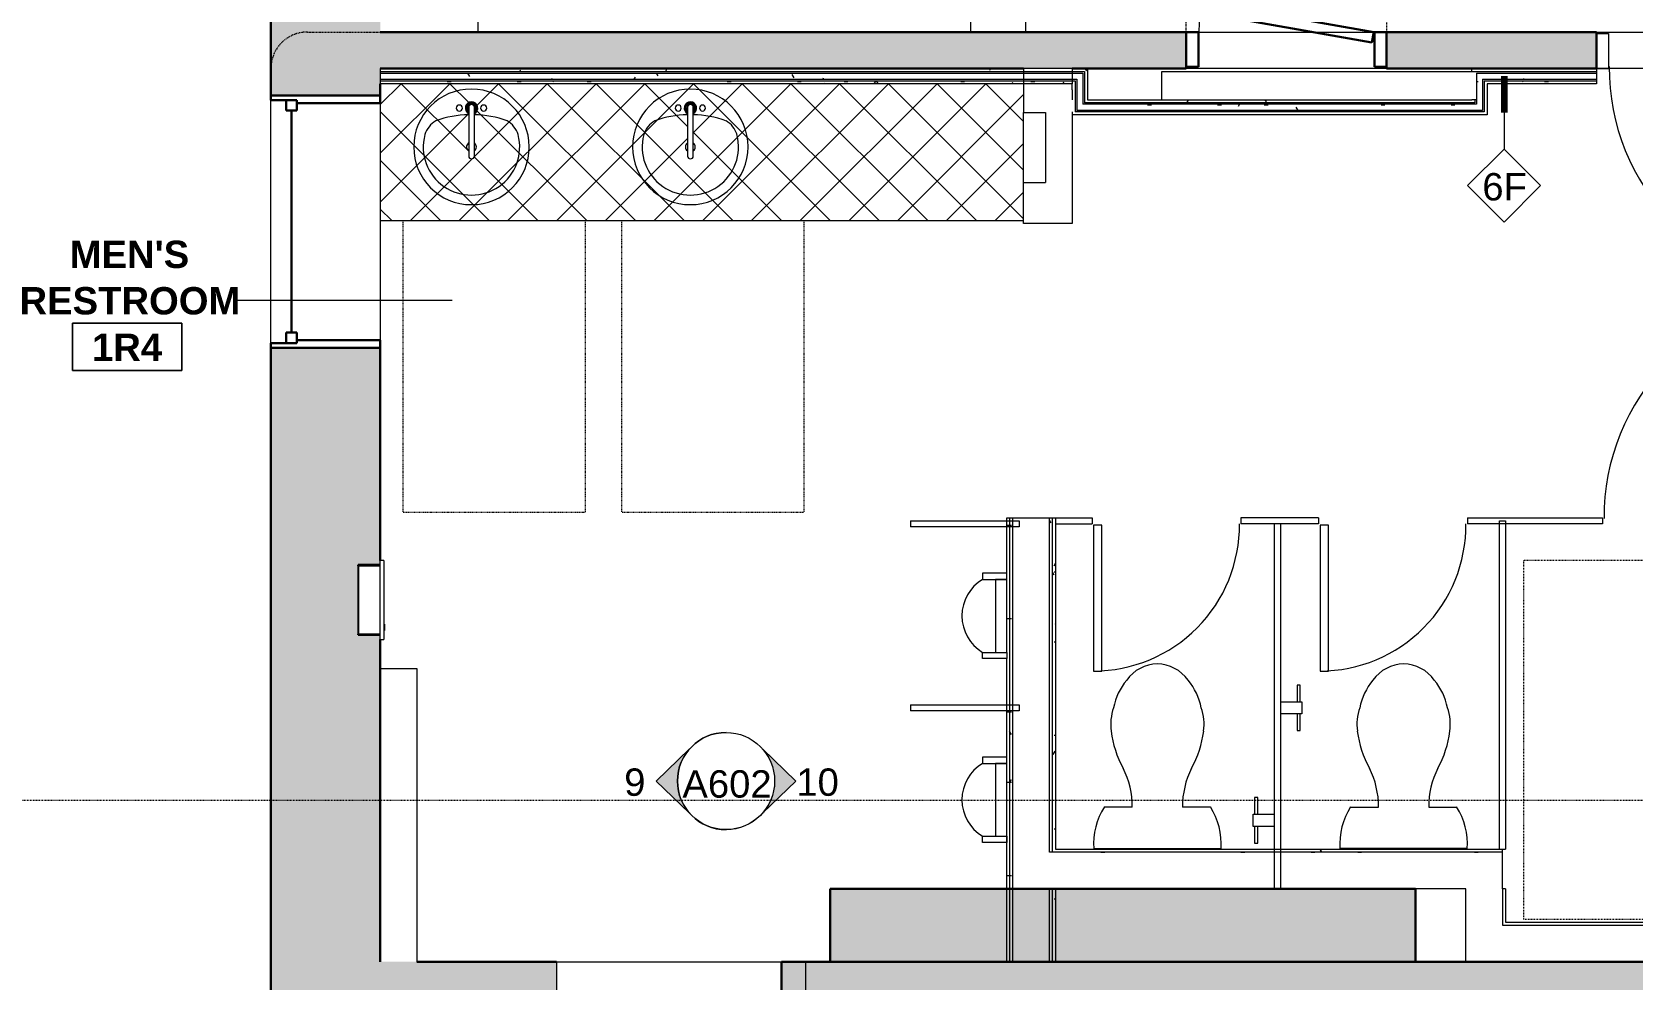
# Model space of a CAD drawing. Header units: inches. Extents: x -1287 to 1590, y -3558 to 989.
# Drawn here: x -1074.3 to -811, y -1265.2 to -1109.3 of the extents above; entities that cross this region are included whole.
import ezdxf

# ---------------------------------------------------------------- set-up
doc = ezdxf.new("R2010")
doc.units = ezdxf.units.IN
doc.header["$MEASUREMENT"] = 0
for name, pattern in [('Dash 1_16_', [0.125, 0.0625, -0.0625]), ('Dash 1_8_', [0.25, 0.125, -0.125]), ('Dash Dot 3_16_', [0.3125, 0.1875, -0.0625, 0, -0.0625]), ('Dash_2_', [0.25, 0.125, -0.125])]:
    doc.linetypes.add(name, pattern=pattern)
for name, color, linetype, lineweight in [('A-ANNO-SYMB', 150, 'Continuous', 9), ('A-AREA-IDEN', 2, 'Continuous', 9), ('A-DETL', 90, 'Continuous', 9), ('A-DOOR', 31, 'Continuous', 18), ('A-DOOR-FRAM', 31, 'Continuous', 30), ('A-DOOR-IDEN', 31, 'Continuous', 9), ('A-FLOR-HRAL', 11, 'Continuous', 18), ('A-GLAZ', 151, 'Continuous', 18), ('A-WALL', 113, 'Continuous', 18), ('A-WALL-IDEN', 211, 'Continuous', 9), ('A-WALL-PATT', 111, 'Continuous', 18), ('G-ANNO-SYMB', 111, 'Continuous', 9), ('I-WALL', 2, 'Continuous', 18), ('P-SANR-FIXT', 6, 'Continuous', 9), ('Q-CASE', 31, 'Continuous', 9)]:
    doc.layers.add(name, color=color, linetype=linetype, lineweight=lineweight)
doc.styles.add('Arial', font='arial.ttf', dxfattribs={"height": 4.5})
doc.styles.add('Swis721 Lt BT', font='swissl.ttf', dxfattribs={"height": 4.5})
doc.styles.add('Swis721 Lt BT_B', font='', dxfattribs={"height": 4.5})
doc.styles.get('Swis721 Lt BT_B').set_extended_font_data('Swis721 Lt BT', bold=True)
pattern_1 = [(0, (0, 0), (15.36, 3.84), [0.634, -10.886, 0.634, -10.886, -61.44]), (0, (0, 0), (15.36, 3.84), [-23.04, 0.634, -22.406, 0.634, -10.886, -26.88]), (0, (0, 0), (15.36, 3.84), [-57.6, 0.634, -7.046, 0.634, -18.566]), (120, (5.76, 1.92), (-11.005538, 11.38215), [0.634, -10.886, 0.634, -10.886, -61.44]), (120, (5.76, 1.92), (-11.005538, 11.38215), [-23.04, 0.634, -22.406, 0.634, -10.886, -26.88]), (120, (5.76, 1.92), (-11.005538, 11.38215), [-57.6, 0.634, -7.046, 0.634, -18.566]), (240, (7.68, 9.6), (-4.354462, -15.22215), [0.634, -10.886, 0.634, -10.886, -61.44]), (240, (7.68, 9.6), (-4.354462, -15.22215), [-23.04, 0.634, -22.406, 0.634, -10.886, -26.88]), (240, (7.68, 9.6), (-4.354462, -15.22215), [-57.6, 0.634, -7.046, 0.634, -18.566])]

# ---------------------------------------------------------------- blocks, each defined once
blk = doc.blocks.new('Double Hung - medium 5ft 3_51_2_-6826450-1st Floor Construction')
at = {"layer": 'A-GLAZ', "color": 8, "lineweight": 30}
for p, q in [((-20.75, 9), (-20, 9)), ((-20, 4.75), (-20, 9)), ((20, 4.75), (20, 9)), ((20.75, 9), (20, 9)), ((-20, 6.5), (-20, 4.75)), ((-20, 6.5), (-18.25, 6.5)), ((-18.25, 6.5), (-18.25, 4.75)), ((-18.25, 5.625), (18.25, 5.625)), ((18.25, 6.5), (18.25, 4.75)), ((20, 6.5), (18.25, 6.5)), ((20, 6.5), (20, 4.75)), ((-20, 4.75), (-18.25, 4.75)), ((-20, 4.75), (-19.5, 4.75)), ((-19.5, -9), (-19.5, 4.75)), ((20, 4.75), (18.25, 4.75)), ((19.5, 4.75), (20, 4.75)), ((19.5, 4.75), (19.5, -9)), ((-19.5, -9), (-20.75, -9)), ((19.5, -9), (20.75, -9))]:
    blk.add_line(p, q, dxfattribs=at)
blk = doc.blocks.new('Top Rail Type - Top Rail_Internal_-6953884-1st Floor Construction')
at = {"layer": 'A-FLOR-HRAL', "lineweight": 9}
for p, q in [((-982.95, -1037.3), (-982.95, -1039.3)), ((-847.95, -1037.3), (-847.95, -1039.3)), ((-991.95, -1039.3), (-1015.06, -1039.3)), ((-1015.06, -1039.3), (-1015.06, -1107.3)), ((-982.95, -1039.3), (-991.95, -1039.3)), ((-922.5, -1039.3), (-982.95, -1039.3)), ((-847.95, -1039.3), (-860.04, -1039.3)), ((-1015.06, -1107.3), (-1000.95, -1107.3)), ((-1000.95, -1109.3), (-1000.95, -1107.3)), ((-1000.95, -1107.3), (-991.95, -1107.3)), ((-991.95, -1107.3), (-919.95, -1107.3)), ((-919.95, -1109.3), (-919.95, -1107.3)), ((-919.95, -1107.3), (-910.95, -1107.3)), ((-910.95, -1107.3), (-910.95, -1109.3))]:
    blk.add_line(p, q, dxfattribs=at)
blk = doc.blocks.new('Top Rail Type - Top Rail_Internal_-V11-1st Floor Construction')
at = {"layer": 'A-FLOR-HRAL', "lineweight": 9}
for p, q in [((-847.95, -1039.3), (-847.95, -1037.3)), ((-1015.06, -1039.3), (-1015.06, -1107.3)), ((-982.95, -1039.3), (-1015.06, -1039.3)), ((-922.5, -1039.3), (-982.95, -1039.3)), ((-847.95, -1039.3), (-860.04, -1039.3)), ((-1015.06, -1107.3), (-1000.95, -1107.3)), ((-1000.95, -1107.3), (-919.95, -1107.3)), ((-919.95, -1107.3), (-910.95, -1107.3)), ((-910.95, -1107.3), (-910.95, -1109.3))]:
    blk.add_line(p, q, dxfattribs=at)
blk = doc.blocks.new('ADA TOILET - Floor Mount 2-7618385-1st Floor Construction')
at = {"layer": 'P-SANR-FIXT', "linetype": 'Dash 1_8_'}
for p, q in [((15, 60.94), (-42, 60.94)), ((-42, 60.94), (-42, 1.94)), ((-42, 1.94), (15, 1.94))]:
    blk.add_line(p, q, dxfattribs=at)
at = {"layer": 'P-SANR-FIXT'}
for p, q in [((-8.7, 8.31), (-4.13, 8.31)), ((4.13, 8.31), (8.7, 8.31)), ((10.46, 1.47), (-10.46, 1.47))]:
    blk.add_line(p, q, dxfattribs=at)
for centre, radius, start, end in [((0.18, 25.42), 6.45, 91.5969, 144.1622), ((-0.18, 25.42), 6.45, 35.8378, 88.4031), ((2.68, 22.72), 10.08, 140.0681, 169.0843), ((-2.68, 22.72), 10.08, 10.9157, 39.9319), ((0.88, 21.86), 8.56, 161.1064, 187.2133), ((-0.88, 21.86), 8.56, 352.7867, 18.8936), ((9.41, 22.94), 17.16, 187.2133, 208.7603), ((-9.41, 22.94), 17.16, 331.2397, 352.7867), ((-17.85, 8.46), 13.72, 359.3911, 27.0003), ((17.85, 8.46), 13.72, 152.9997, 180.6089), ((0.69, 2.25), 11.19, 147.1473, 183.9988), ((-0.69, 2.25), 11.19, 356.0012, 32.8527)]:
    blk.add_arc(centre, radius, start, end, dxfattribs=at)
blk = doc.blocks.new('P-Toilet-Floor-3D - Floor Mount 2-7619769-1st Floor Construction')
at = {"layer": 'P-SANR-FIXT'}
for p, q in [((-8.7, 8.31), (-4.13, 8.31)), ((4.13, 8.31), (8.7, 8.31)), ((10.46, 1.47), (-10.46, 1.47))]:
    blk.add_line(p, q, dxfattribs=at)
for centre, radius, start, end in [((0.18, 25.42), 6.45, 91.5969, 144.1622), ((-0.18, 25.42), 6.45, 35.8378, 88.4031), ((2.68, 22.72), 10.08, 140.0681, 169.0843), ((-2.68, 22.72), 10.08, 10.9157, 39.9319), ((0.88, 21.86), 8.56, 161.1064, 187.2133), ((-0.88, 21.86), 8.56, 352.7867, 18.8936), ((9.41, 22.94), 17.16, 187.2133, 208.7603), ((-9.41, 22.94), 17.16, 331.2397, 352.7867), ((-17.85, 8.46), 13.72, 359.3911, 27.0003), ((17.85, 8.46), 13.72, 152.9997, 180.6089), ((0.69, 2.25), 11.19, 147.1473, 183.9988), ((-0.69, 2.25), 11.19, 356.0012, 32.8527)]:
    blk.add_arc(centre, radius, start, end, dxfattribs=at)
blk = doc.blocks.new('P-Urinal-Wall-3D - P-Urinal-Wall-3D-8445270-1st Floor Construction')
at = {"layer": 'P-SANR-FIXT'}
for p, q in [((-11.29, 4), (-11.29, 8)), ((-11.29, 8), (-10.29, 8)), ((-10.29, 8), (-10.29, 4)), ((2.73, 8), (1.71, 8)), ((1.71, 8), (1.71, 4)), ((2.73, 4), (2.73, 8)), ((1.71, 5.85), (-10.29, 5.85)), ((-10.29, 5.85), (-10.29, 4)), ((1.71, 4), (1.71, 5.85)), ((-10.29, 4), (-11.29, 4)), ((-10.29, 4), (1.71, 4)), ((1.71, 4), (2.73, 4))]:
    blk.add_line(p, q, dxfattribs=at)
blk.add_arc((-4.29, 4.39), 7, 31.0027, 148.9973, dxfattribs=at)
blk = doc.blocks.new('Single Glass_All Glass_Frameless - 3_-0_x8_-0_-8319656-1st Floor Construction')
at = {"layer": 'A-DOOR'}
for p, q in [((20.62, 36.78), (20.62, 0.78)), ((21.99, 36.78), (20.62, 36.78)), ((21.99, 0.78), (21.99, 36.78)), ((20.62, 0.78), (21.99, 0.78))]:
    blk.add_line(p, q, dxfattribs=at)
at = {"layer": 'A-DOOR', "lineweight": 9}
blk.add_arc((21.99, 0.78), 36, 90, 180.5, dxfattribs=at)
blk = doc.blocks.new('Single Glass_All Glass_Frameless - 2_-0_x8_-0_-8445793-1st Floor Construction')
at = {"layer": 'A-DOOR'}
for p, q in [((14.62, 24.78), (14.62, 0.78)), ((15.99, 24.78), (14.62, 24.78)), ((15.99, 0.78), (15.99, 24.78)), ((14.62, 0.78), (15.99, 0.78))]:
    blk.add_line(p, q, dxfattribs=at)
at = {"layer": 'A-DOOR', "lineweight": 9}
blk.add_arc((15.99, 0.78), 24, 90, 180.5, dxfattribs=at)
blk = doc.blocks.new('P-Toilet-Floor-3D - Floor Mount 2-7580443-1st Floor Construction')
at = {"layer": 'P-SANR-FIXT'}
for p, q in [((10.46, -1.47), (-10.46, -1.47)), ((-8.7, -8.31), (-4.13, -8.31)), ((4.13, -8.31), (8.7, -8.31))]:
    blk.add_line(p, q, dxfattribs=at)
for centre, radius, start, end in [((0.69, -2.25), 11.19, 176.0012, 212.8527), ((-0.69, -2.25), 11.19, 327.1473, 3.9988), ((-17.85, -8.46), 13.72, 332.9997, 0.6089), ((17.85, -8.46), 13.72, 179.3911, 207.0003), ((9.41, -22.94), 17.16, 151.2397, 172.7867), ((-9.41, -22.94), 17.16, 7.2133, 28.7603), ((0.88, -21.86), 8.56, 172.7867, 198.8936), ((-0.88, -21.86), 8.56, 341.1064, 7.2133), ((2.68, -22.72), 10.08, 190.9157, 219.9319), ((-2.68, -22.72), 10.08, 320.0681, 349.0843), ((0.18, -25.42), 6.45, 215.8378, 268.4031), ((-0.18, -25.42), 6.45, 271.5969, 324.1622)]:
    blk.add_arc(centre, radius, start, end, dxfattribs=at)
blk = doc.blocks.new('P1 - 19_ x 19_-7619676-1st Floor Construction')
at = {"layer": 'P-SANR-FIXT'}
for centre, radius, start, end in [((3.81, -3.35), 9.5, 90, 270), ((3.81, -3.35), 9.5, 270, 90), ((3.81, -3.35), 7.93, 345.3071, 194.6929), ((3.81, -3.35), 0.812, 126.5999, 180), ((3.81, -3.35), 0.813, 180, 233.4001), ((3.81, -3.35), 0.813, 0, 53.4001), ((3.81, -3.35), 0.812, 306.5999, 0), ((0.05, -4.11), 4.12, 197.8096, 239.2073), ((3.81, 9.17), 17.81, 250.7914, 268.4946), ((3.81, 9.17), 17.81, 271.5054, 289.2086), ((7.56, -4.11), 4.12, 300.7927, 342.1904), ((1.81, -9.73), 0.5, 0, 180), ((1.81, -9.73), 0.5, 180, 0), ((5.81, -9.73), 0.5, 0, 180), ((5.81, -9.73), 0.5, 180, 0)]:
    blk.add_arc(centre, radius, start, end, dxfattribs=at)
blk = doc.blocks.new('Single Flush - D2 2_5_ X 7_3_-8246821-1st Floor Construction')
at = {"layer": 'A-DOOR', "color": 8, "lineweight": 30}
for p, q in [((-13.94, 7.99), (-14.24, 6.27)), ((14.37, 3), (-13.94, 7.99)), ((-14.24, 6.27), (14.07, 1.28)), ((14.07, 1.28), (14.37, 3))]:
    blk.add_line(p, q, dxfattribs=at)
at = {"layer": 'A-DOOR', "lineweight": 9}
blk.add_arc((14.37, 3), 28.75, 170, 180.5, dxfattribs=at)
at = {"layer": 'A-DOOR-FRAM', "color": 8}
for p, q in [((-16.47, -2.75), (-16.47, 3)), ((-16.47, 3), (-14.47, 3)), ((-14.47, -2.75), (-14.47, 3)), ((14.47, -2.75), (14.47, 3)), ((14.47, 3), (16.47, 3)), ((16.47, -2.75), (16.47, 3)), ((-16.47, -2.75), (-14.47, -2.75)), ((14.47, -2.75), (16.47, -2.75))]:
    blk.add_line(p, q, dxfattribs=at)
blk = doc.blocks.new('P-Toilet_Paper_Holder - 7 1_2_x3 1_2_x7 1_4_-2803415-1st Floor Construction')
at = {"layer": 'P-SANR-FIXT'}
for p, q in [((-872.76, -1235.19), (-873.26, -1235.19)), ((-873.26, -1235.19), (-873.26, -1237.94)), ((-872.76, -1237.94), (-872.76, -1235.19)), ((-873.51, -1239.94), (-873.51, -1237.94)), ((-873.51, -1237.94), (-870.01, -1237.94)), ((-870.01, -1239.94), (-873.51, -1239.94)), ((-873.26, -1239.94), (-873.26, -1242.69)), ((-872.76, -1242.69), (-872.76, -1239.94)), ((-873.26, -1242.69), (-872.76, -1242.69))]:
    blk.add_line(p, q, dxfattribs=at)
blk = doc.blocks.new('Combo-Ppr-Twl-Waste_Bobrick_B-38034 - B-83034-7802409-1st Floor Construction')
at = {"layer": 'P-SANR-FIXT'}
for p, q in [((-778.61, -954.4), (-778.61, -941.4)), ((-778.04, -941.4), (-778.61, -941.4)), ((-778.04, -941.4), (-778.04, -954.4)), ((-778.04, -942.28), (-774.42, -942.28)), ((-774.48, -953.43), (-774.48, -942.37)), ((-774.42, -942.37), (-774.48, -942.37)), ((-774.42, -942.28), (-774.42, -953.53)), ((-774.42, -942.37), (-774.42, -953.43)), ((-778.61, -942.9), (-778.73, -942.9)), ((-778.73, -943.9), (-778.73, -942.9)), ((-778.73, -943.9), (-778.61, -943.9)), ((-778.61, -954.4), (-778.04, -954.4)), ((-774.42, -953.53), (-778.04, -953.53)), ((-774.48, -953.43), (-774.42, -953.43))]:
    blk.add_line(p, q, dxfattribs=at)
blk = doc.blocks.new('P-Faucet-Counter - Matte Black 2-8455236-1st Floor Construction')
at = {"layer": 'P-SANR-FIXT'}
for p, q in [((-0.47, 0.12), (-0.47, -7.88)), ((0.47, -7.88), (0.47, 0.12))]:
    blk.add_line(p, q, dxfattribs=at)
for centre, radius, start, end in [((0, 0), 1.02, 90, 242.4847), ((0, 0), 0.933, 90, 239.9469), ((0, 0), 0.875, 90, 237.5344), ((0, 0), 0.656, 90, 224.5084), ((0, 0.12), 0.467, 0, 180), ((0, 0), 1.02, 297.5153, 90), ((0, 0), 0.933, 300.0531, 90), ((0, 0), 0.875, 302.4656, 90), ((0, 0), 0.656, 315.4916, 90), ((0, -7.88), 0.467, 180, 360)]:
    blk.add_arc(centre, radius, start, end, dxfattribs=at)
blk = doc.blocks.new('Single Flush - D13 3_ X 8_-8257700-1st Floor Construction')
at = {"layer": 'A-DETL'}
for p, q in [((-20, 3), (20, 3)), ((-20, -3), (-20, 3)), ((-20, 3), (-20, -3)), ((-20, 2.75), (-20, -3)), ((-20, 2.75), (-18, 2.75)), ((-18, 2.75), (-18, -3)), ((18.000004, 2.75), (18.000004, -3)), ((18.000004, 2.75), (20.000004, 2.75)), ((20, 3), (20, -3)), ((20, 3), (20, -3)), ((20.000004, 2.75), (20.000004, -3)), ((-20, -3), (-18, -3)), ((20, -3), (-20, -3)), ((16.15625, -3), (17.90625, -3)), ((16.15625, -38.8125), (16.15625, -3)), ((17.90625, -3), (17.90625, -38.8125)), ((18.000004, -3), (20.000004, -3)), ((17.90625, -38.8125), (16.15625, -38.8125))]:
    blk.add_line(p, q, dxfattribs=at)
blk.add_arc((17.90625, -3), 35.8125, 179.5, 270, dxfattribs=at)
blk = doc.blocks.new('Room Tag - Room Name and Number-3379422-1st Floor Construction')
at = {"layer": 'A-AREA-IDEN'}
for p, q in [((-0.1881, -0.1636), (-0.1881, -0.0018)), ((-0.1881, -0.0018), (0.1869, -0.0018)), ((0.1869, -0.0018), (-0.1881, -0.0018)), ((-0.1881, -0.0018), (-0.1881, -0.1636)), ((0.1869, -0.0018), (0.1869, -0.1636)), ((0.1869, -0.1636), (0.1869, -0.0018)), ((0.1869, -0.1636), (-0.1881, -0.1636)), ((-0.1881, -0.1636), (0.1869, -0.1636))]:
    blk.add_line(p, q, dxfattribs=at)
blk = doc.blocks.new('Wall Tag - 1_4_-62626-1st Floor Construction')
at = {"layer": 'A-WALL-IDEN'}
for p, q in [((-0.125, 0), (0, 0.125)), ((0, 0.125), (0.125, 0)), ((-0.125, 0), (0, -0.125)), ((0, -0.125), (0.125, 0))]:
    blk.add_line(p, q, dxfattribs=at)
blk = doc.blocks.new('Elevation - Filled Arrow 2-347888-1st Floor Construction')
at = {"layer": 'G-ANNO-SYMB'}
blk.add_circle((0, 0), 0.1664, dxfattribs=at)
blk = doc.blocks.new('Elevation - Filled Arrow-151867-1st Floor Construction')
at = {"layer": 'G-ANNO-SYMB'}
h = blk.add_hatch(color=256, dxfattribs=at)
edge = h.paths.add_edge_path(flags=0)
edge.add_line((0, 0.2393), (0.1103, 0.1247))
edge.add_arc((-0.0002, -0.0002), 0.1667, 48.498, 130.5571)
edge.add_line((-0.1085, 0.1265), (0, 0.2393))
for p, q in [((0, 0.2393), (-0.1085, 0.1265)), ((-0.1084, 0.1266), (0, 0.2393)), ((0, 0.2393), (-0.1084, 0.1266)), ((0, 0.2393), (0.11, 0.1249)), ((0.1103, 0.1247), (0, 0.2393))]:
    blk.add_line(p, q, dxfattribs=at)
blk.add_ellipse((-0.0002, -0.0001), major_axis=(-0.1667, 0), ratio=0.999376, start_param=3.141593, end_param=6.283185, dxfattribs=at)

msp = doc.modelspace()

# ---------------------------------------------------------------- hatches: boundary and pattern name
at = {"layer": 'A-WALL-PATT'}
h = msp.add_hatch(color=250, dxfattribs=at)
h.paths.add_polyline_path([(-1017.06, -1284.19), (-1017.06, -1208.44), (-1020.69, -1208.44), (-1020.69, -1196.94), (-1017.06, -1196.94), (-1017.06, -1161.23), (-1035.06, -1161.23), (-1035.06, -1284.19)], flags=0)
h.paths.add_polyline_path([(-1017.06, -1119.73), (-1017.06, -1003.94), (-1035.06, -1003.94), (-1035.06, -1119.73), (-1020.63, -1119.73)], flags=0)
h.paths.add_polyline_path([(-1035.06, -962.44), (-1017.06, -962.44), (-1017.06, -859.94), (-1035.06, -859.94), (-1035.06, -904.86)], flags=0)
h.paths.add_polyline_path([(-1017.06, -818.44), (-1017.06, -715.94), (-1035.06, -715.94), (-1035.06, -818.44)], flags=0)
h.paths.add_polyline_path([(-1035.06, -674.44), (-1017.06, -674.44), (-1017.06, -567.94), (-1035.06, -567.94), (-1035.06, -609.68)], flags=0)
h.paths.add_polyline_path([(-1035.06, -534.44), (-1017.06, -534.44), (-1017.06, -425.69), (-1035.06, -425.69), (-1035.06, -498.99)], flags=0)
h.paths.add_polyline_path([(-1020.63, -388.69), (-1017.06, -388.69), (-1017.06, -275.19), (-1035.06, -275.19), (-1035.06, -388.69)], flags=0)
h.paths.add_polyline_path([(-1035.06, -239.19), (-1017.06, -239.19), (-1017.06, -119.5), (-1035.06, -119.5), (-1035.06, -166.91)], flags=0)
h.paths.add_polyline_path([(-1035.06, -83.5), (-1017.06, -83.5), (-1017.06, 16.25), (-1035.06, 16.25), (-1035.06, -19.32)], flags=0)
h = msp.add_hatch(color=250, dxfattribs=at)
h.paths.add_polyline_path([(-884.51, -1115.3), (-884.51, -1109.3), (-1017.06, -1109.3), (-1017.06, -1115.3), (-886.75, -1115.3)], flags=0)
h.paths.add_polyline_path([(-772.04, -1115.3), (-772.04, -1109.3), (-776.04, -1109.3), (-776.04, -1115.3)], flags=0)
h.paths.add_polyline_path([(-833.2, -1115.3), (-817.04, -1115.3), (-817.04, -1109.3), (-851.57, -1109.3), (-851.57, -1115.3), (-846.59, -1115.3)], flags=0)
at = {"layer": 'A-WALL-PATT', "lineweight": 9}
h = msp.add_hatch(dxfattribs=at)
h.set_pattern_fill('FP_4', color=256, style=0, pattern_type=2)
h.set_pattern_definition(pattern_1)
h.paths.add_polyline_path([(-940.3, -1115.8), (-901.26, -1115.8), (-901.26, -1115.3), (-1017.06, -1115.3), (-1017.06, -1115.8), (-953.69, -1115.8)], flags=0)
h = msp.add_hatch(dxfattribs=at)
h.set_pattern_fill('FP_4', color=256, style=0, pattern_type=2)
h.set_pattern_definition(pattern_1)
h.paths.add_polyline_path([(-940.3, -1117.05), (-902.51, -1117.05), (-902.51, -1116.05), (-1017.06, -1116.05), (-1017.06, -1117.05), (-953.69, -1117.05)], flags=0)
h = msp.add_hatch(dxfattribs=at)
h.set_pattern_fill('FP_4', color=256, style=0, pattern_type=2)
h.set_pattern_definition(pattern_1)
h.paths.add_polyline_path([(-900.76, -1120.43), (-900.76, -1115.3), (-901.26, -1115.3), (-901.26, -1120.43)], flags=0)
h = msp.add_hatch(dxfattribs=at)
h.set_pattern_fill('FP_4', color=256, style=0, pattern_type=2)
h.set_pattern_definition(pattern_1)
h.paths.add_polyline_path([(-835.79, -1122.18), (-835.79, -1116.05), (-836.79, -1116.05), (-836.79, -1122.18)], flags=0)
h = msp.add_hatch(dxfattribs=at)
h.set_pattern_fill('FP_4', color=256, style=0, pattern_type=2)
h.set_pattern_definition(pattern_1)
h.paths.add_polyline_path([(-817.04, -1117.05), (-817.04, -1116.05), (-835.79, -1116.05), (-835.79, -1117.05), (-833.2, -1117.05)], flags=0)
h = msp.add_hatch(dxfattribs=at)
h.set_pattern_fill('FP_4', color=256, style=0, pattern_type=2)
h.set_pattern_definition(pattern_1)
h.paths.add_polyline_path([(-903.26, -1117.8), (-903.26, -1117.3), (-1017.06, -1117.3), (-1017.06, -1117.8), (-913.53, -1117.8)], flags=0)
h = msp.add_hatch(dxfattribs=at)
h.set_pattern_fill('FP_4', color=256, style=0, pattern_type=2)
h.set_pattern_definition(pattern_1)
h.paths.add_polyline_path([(-835.04, -1117.8), (-817.04, -1117.8), (-817.04, -1117.3), (-835.04, -1117.3)], flags=0)
h = msp.add_hatch(dxfattribs=at)
h.set_pattern_fill('FP_4', color=256, style=0, pattern_type=2)
h.set_pattern_definition(pattern_1)
h.paths.add_polyline_path([(-846.59, -1122.18), (-836.79, -1122.18), (-836.79, -1121.18), (-902.51, -1121.18), (-902.51, -1122.18), (-859.98, -1122.18)], flags=0)
h = msp.add_hatch(dxfattribs=at)
h.set_pattern_fill('FP_4', color=256, style=0, pattern_type=2)
h.set_pattern_definition(pattern_1)
h.paths.add_polyline_path([(-846.59, -1120.93), (-837.54, -1120.93), (-837.54, -1120.43), (-901.26, -1120.43), (-901.26, -1120.93), (-859.98, -1120.93)], flags=0)
h = msp.add_hatch(dxfattribs=at)
h.set_pattern_fill('FP_4', color=256, style=0, pattern_type=2)
h.set_pattern_definition(pattern_1)
h.paths.add_polyline_path([(-914.01, -1262.19), (-913.51, -1262.19), (-913.51, -1189.19), (-914.01, -1189.19), (-914.01, -1236.94)], flags=0)
h = msp.add_hatch(dxfattribs=at)
h.set_pattern_fill('FP_4', color=256, style=0, pattern_type=2)
h.set_pattern_definition(pattern_1)
h.paths.add_polyline_path([(-913.51, -1262.19), (-913.01, -1262.19), (-913.01, -1189.19), (-913.51, -1189.19), (-913.51, -1236.94)], flags=0)
h = msp.add_hatch(dxfattribs=at)
h.set_pattern_fill('FP_4', color=256, style=0, pattern_type=2)
h.set_pattern_definition(pattern_1)
h.paths.add_polyline_path([(-906.51, -1262.19), (-906.51, -1250.19), (-907.01, -1250.19), (-907.01, -1262.19)], flags=0)
h.paths.add_polyline_path([(-907.01, -1244.19), (-906.51, -1244.19), (-906.51, -1189.19), (-907.01, -1189.19), (-907.01, -1236.94)], flags=0)
h = msp.add_hatch(dxfattribs=at)
h.set_pattern_fill('FP_4', color=256, style=0, pattern_type=2)
h.set_pattern_definition(pattern_1)
h.paths.add_polyline_path([(-906.01, -1262.19), (-906.01, -1250.19), (-906.51, -1250.19), (-906.51, -1262.19)], flags=0)
h.paths.add_polyline_path([(-906.01, -1244.19), (-906.01, -1189.19), (-906.51, -1189.19), (-906.51, -1244.19)], flags=0)
h = msp.add_hatch(dxfattribs=at)
h.set_pattern_fill('FP_4', color=256, style=0, pattern_type=2)
h.set_pattern_definition(pattern_1)
h.paths.add_polyline_path([(-832.51, -1244.19), (-832.51, -1243.69), (-906.01, -1243.69), (-906.01, -1244.19), (-833.2, -1244.19)], flags=0)
at = {"layer": 'A-WALL-PATT'}
for points in [[(-846.81, -1262.19), (-846.81, -1250.19), (-943.06, -1250.19), (-943.06, -1262.19), (-886.75, -1262.19)], [(-1015.06, -1284.19), (-988.06, -1284.19), (-988.06, -1262.19), (-1017.06, -1262.19), (-1017.06, -1284.19)], [(-951.06, -1284.19), (-735.86, -1284.19), (-735.86, -1266.19), (-736.23, -1266.19), (-736.23, -1265.44), (-734.73, -1265.44), (-734.73, -1266.94), (-734.23, -1266.94), (-734.23, -1283.44), (-734.73, -1283.44), (-734.73, -1284.19), (-725.8, -1284.19), (-725.8, -1262.19), (-733.23, -1262.19), (-733.23, -1265.44), (-734.6, -1265.44), (-734.6, -1262.19), (-951.06, -1262.19), (-951.06, -1273.84)]]:
    msp.add_hatch(color=250, dxfattribs=at).paths.add_polyline_path(points, flags=0)
at = {"layer": 'A-WALL-PATT', "lineweight": 9}
h = msp.add_hatch(dxfattribs=at)
h.set_pattern_fill('FP_4', color=256, style=0, pattern_type=2)
h.set_pattern_definition(pattern_1)
h.paths.add_polyline_path([(-779.65, -1256.19), (-772.04, -1256.19), (-772.04, -1255.69), (-832.01, -1255.69), (-832.01, -1256.19)], flags=0)
at = {"layer": 'Q-CASE'}
h = msp.add_hatch(dxfattribs=at)
h.set_pattern_fill('FP_5', color=256, style=0, pattern_type=2)
h.set_pattern_definition([(45, (0, 0), (-4.006467, 4.006467), []), (135, (0, 0), (-4.006467, -4.006467), [])])
h.paths.add_polyline_path([(-940.3, -1140.3), (-911.26, -1140.3), (-911.26, -1117.8), (-1017.06, -1117.8), (-1017.06, -1140.3), (-965.59, -1140.3)], flags=0)
h.paths.add_polyline_path([(-966.06, -1130.16), (-966.18, -1130.14), (-966.3, -1130.1), (-966.39, -1130.02), (-966.47, -1129.93), (-966.51, -1129.81), (-966.53, -1129.69), (-966.53, -1122.71), (-966.63, -1122.64), (-966.82, -1122.48), (-966.96, -1122.26), (-967.04, -1122.07), (-967.07, -1121.76), (-967.04, -1121.55), (-966.89, -1121.24), (-966.72, -1121.05), (-966.5, -1120.9), (-966.29, -1120.82), (-966.06, -1120.79), (-965.73, -1120.86), (-965.49, -1120.98), (-965.3, -1121.15), (-965.16, -1121.35), (-965.08, -1121.57), (-965.05, -1121.81), (-965.08, -1122.07), (-965.22, -1122.36), (-965.4, -1122.57), (-965.59, -1122.71), (-965.61, -1129.81), (-965.66, -1129.93), (-965.73, -1130.02), (-965.83, -1130.1), (-965.94, -1130.14)], flags=0)
h.paths.add_polyline_path([(-1002.06, -1130.16), (-1002.18, -1130.14), (-1002.3, -1130.1), (-1002.39, -1130.02), (-1002.47, -1129.93), (-1002.51, -1129.81), (-1002.53, -1129.69), (-1002.53, -1122.71), (-1002.63, -1122.64), (-1002.82, -1122.48), (-1002.96, -1122.26), (-1003.04, -1122.07), (-1003.07, -1121.76), (-1003.04, -1121.55), (-1002.89, -1121.24), (-1002.72, -1121.05), (-1002.5, -1120.9), (-1002.29, -1120.82), (-1002.06, -1120.79), (-1001.73, -1120.86), (-1001.49, -1120.98), (-1001.3, -1121.15), (-1001.16, -1121.35), (-1001.08, -1121.57), (-1001.05, -1121.81), (-1001.08, -1122.07), (-1001.22, -1122.36), (-1001.4, -1122.57), (-1001.59, -1122.71), (-1001.61, -1129.81), (-1001.66, -1129.93), (-1001.73, -1130.02), (-1001.83, -1130.1), (-1001.94, -1130.14)], flags=0)
h.paths.add_polyline_path([(-966.53, -1122.62), (-966.53, -1122.54), (-966.72, -1122.37), (-966.83, -1122.22), (-966.91, -1121.99), (-966.93, -1121.74), (-966.89, -1121.53), (-966.78, -1121.32), (-966.63, -1121.15), (-966.5, -1121.05), (-966.23, -1120.96), (-966.06, -1120.93), (-965.8, -1120.98), (-965.57, -1121.09), (-965.4, -1121.24), (-965.3, -1121.37), (-965.21, -1121.64), (-965.19, -1121.81), (-965.22, -1122.05), (-965.34, -1122.3), (-965.5, -1122.47), (-965.59, -1122.57), (-965.59, -1122.62), (-965.37, -1122.43), (-965.24, -1122.25), (-965.16, -1122.04), (-965.13, -1121.81), (-965.18, -1121.51), (-965.3, -1121.28), (-965.44, -1121.12), (-965.66, -1120.98), (-965.89, -1120.9), (-966.06, -1120.88), (-966.36, -1120.93), (-966.59, -1121.05), (-966.75, -1121.19), (-966.88, -1121.37), (-966.97, -1121.64), (-966.99, -1121.88), (-966.94, -1122.1), (-966.82, -1122.34), (-966.68, -1122.5), (-966.57, -1122.59)], flags=0)
h.paths.add_polyline_path([(-1002.53, -1122.62), (-1002.53, -1122.54), (-1002.72, -1122.37), (-1002.83, -1122.22), (-1002.91, -1121.99), (-1002.93, -1121.74), (-1002.89, -1121.53), (-1002.78, -1121.32), (-1002.63, -1121.15), (-1002.5, -1121.05), (-1002.23, -1120.96), (-1002.06, -1120.93), (-1001.8, -1120.98), (-1001.57, -1121.09), (-1001.4, -1121.24), (-1001.3, -1121.37), (-1001.21, -1121.64), (-1001.19, -1121.81), (-1001.22, -1122.05), (-1001.34, -1122.3), (-1001.5, -1122.47), (-1001.59, -1122.57), (-1001.59, -1122.62), (-1001.37, -1122.43), (-1001.24, -1122.25), (-1001.16, -1122.04), (-1001.13, -1121.81), (-1001.18, -1121.51), (-1001.3, -1121.28), (-1001.44, -1121.12), (-1001.66, -1120.98), (-1001.89, -1120.9), (-1002.06, -1120.88), (-1002.36, -1120.93), (-1002.59, -1121.05), (-1002.75, -1121.19), (-1002.88, -1121.37), (-1002.97, -1121.64), (-1002.99, -1121.88), (-1002.94, -1122.1), (-1002.82, -1122.34), (-1002.68, -1122.5), (-1002.57, -1122.59)], flags=0)
h.paths.add_polyline_path([(-966.53, -1122.27), (-966.51, -1121.57), (-966.47, -1121.46), (-966.39, -1121.36), (-966.23, -1121.26), (-966.18, -1121.24), (-966.06, -1121.22), (-965.89, -1121.26), (-965.83, -1121.29), (-965.73, -1121.36), (-965.66, -1121.46), (-965.61, -1121.57), (-965.59, -1121.69), (-965.58, -1122.25), (-965.49, -1122.14), (-965.43, -1121.98), (-965.41, -1121.81), (-965.46, -1121.57), (-965.49, -1121.48), (-965.66, -1121.3), (-965.73, -1121.24), (-965.94, -1121.17), (-966.06, -1121.15), (-966.29, -1121.2), (-966.45, -1121.29), (-966.57, -1121.4), (-966.63, -1121.48), (-966.71, -1121.71), (-966.71, -1121.87), (-966.67, -1122.04), (-966.63, -1122.14), (-966.55, -1122.25)], flags=0)
h.paths.add_polyline_path([(-1002.53, -1122.27), (-1002.51, -1121.57), (-1002.47, -1121.46), (-1002.39, -1121.36), (-1002.23, -1121.26), (-1002.18, -1121.24), (-1002.06, -1121.22), (-1001.89, -1121.26), (-1001.83, -1121.29), (-1001.73, -1121.36), (-1001.66, -1121.46), (-1001.61, -1121.57), (-1001.59, -1121.69), (-1001.58, -1122.25), (-1001.49, -1122.14), (-1001.43, -1121.98), (-1001.41, -1121.81), (-1001.46, -1121.57), (-1001.49, -1121.48), (-1001.66, -1121.3), (-1001.73, -1121.24), (-1001.94, -1121.17), (-1002.06, -1121.15), (-1002.29, -1121.2), (-1002.45, -1121.29), (-1002.57, -1121.4), (-1002.63, -1121.48), (-1002.71, -1121.71), (-1002.71, -1121.87), (-1002.67, -1122.04), (-1002.63, -1122.14), (-1002.55, -1122.25)], flags=0)

# ---------------------------------------------------------------- linework, layer by layer
at = {"layer": 'A-ANNO-SYMB', "linetype": 'Dash Dot 3_16_'}
for p, q in [((-884.51, -1109.3), (-884.51, -1101.98)), ((-851.57, -1101.98), (-851.57, -1109.3)), ((-1029.06, -1109.3), (-884.51, -1109.3)), ((-851.57, -1109.3), (-760.04, -1109.3)), ((-1035.06, -1278.19), (-1035.06, -1115.3))]:
    msp.add_line(p, q, dxfattribs=at)
msp.add_arc((-1029.06, -1115.3), 6, 90, 180, dxfattribs=at)
at = {"layer": 'A-AREA-IDEN'}
msp.add_line((-1005.25, -1153.47), (-1040.89, -1153.47), dxfattribs=at)
at = {"layer": 'A-DETL', "linetype": 'Dash 1_16_'}
for p, q in [((-1013.38, -1140.3), (-1013.38, -1188.3)), ((-983.38, -1140.3), (-983.38, -1188.3)), ((-977.38, -1140.3), (-977.38, -1188.3)), ((-947.38, -1140.3), (-947.38, -1188.3)), ((-983.38, -1188.3), (-1013.38, -1188.3)), ((-947.38, -1188.3), (-977.38, -1188.3))]:
    msp.add_line(p, q, dxfattribs=at)
at = {"layer": 'A-DOOR-IDEN', "linetype": 'Dash_2_'}
msp.add_line((-1286.92, -1235.62), (-323.32, -1235.62), dxfattribs=at)
at = {"layer": 'A-WALL', "color": 8, "lineweight": 30}
for p, q in [((-1035.06, -1003.94), (-1035.06, -1119.73)), ((-1017.06, -1109.3), (-884.51, -1109.3)), ((-884.51, -1109.3), (-884.51, -1115.3)), ((-817.04, -1109.3), (-851.57, -1109.3)), ((-851.57, -1109.3), (-851.57, -1115.3)), ((-817.04, -1109.3), (-817.04, -1115.3)), ((-1017.06, -1115.3), (-911.26, -1115.3)), ((-903.26, -1115.3), (-884.51, -1115.3)), ((-817.04, -1115.3), (-851.57, -1115.3)), ((-1017.06, -1117.8), (-1017.06, -1119.73)), ((-1035.06, -1119.73), (-1017.06, -1119.73)), ((-1035.06, -1340.62), (-1035.06, -1161.23)), ((-1035.06, -1161.23), (-1017.06, -1161.23)), ((-1017.06, -1161.23), (-1017.06, -1196.19)), ((-1017.06, -1196.94), (-1020.69, -1196.94)), ((-1020.69, -1197.06), (-1020.69, -1196.94)), ((-1020.69, -1208.44), (-1020.69, -1208.31)), ((-1017.06, -1208.44), (-1020.69, -1208.44)), ((-1017.06, -1262.19), (-1017.06, -1209.19)), ((-943.06, -1250.19), (-846.81, -1250.19)), ((-943.06, -1262.19), (-943.06, -1250.19)), ((-846.81, -1262.19), (-846.81, -1250.19)), ((-1011.06, -1262.19), (-988.06, -1262.19)), ((-951.06, -1262.19), (-951.06, -1284.19)), ((-772.04, -1262.19), (-951.06, -1262.19))]:
    msp.add_line(p, q, dxfattribs=at)
at = {"layer": 'A-WALL', "lineweight": 9}
for p, q in [((-884.51, -1109.3), (-851.57, -1109.3)), ((-817.04, -1109.3), (-777.04, -1109.3)), ((-851.57, -1115.3), (-884.51, -1115.3)), ((-777.04, -1115.3), (-817.04, -1115.3)), ((-1035.06, -1161.23), (-1035.06, -1119.73)), ((-911.26, -1134.05), (-911.26, -1122.55)), ((-1017.06, -1140.3), (-1017.06, -1161.23))]:
    msp.add_line(p, q, dxfattribs=at)
at = {"layer": 'A-WALL'}
for p, q in [((-1017.06, -1115.3), (-1017.06, -1117.8)), ((-1017.06, -1115.8), (-901.26, -1115.8)), ((-1017.06, -1116.05), (-901.51, -1116.05)), ((-911.26, -1115.3), (-911.26, -1122.55)), ((-903.26, -1115.3), (-911.26, -1115.3)), ((-903.26, -1115.3), (-903.26, -1117.8)), ((-901.51, -1116.05), (-901.51, -1121.18)), ((-901.26, -1115.8), (-901.26, -1120.93)), ((-888.51, -1115.8), (-817.04, -1115.8)), ((-888.51, -1120.43), (-888.51, -1115.8)), ((-836.79, -1116.05), (-817.04, -1116.05)), ((-836.79, -1116.05), (-836.79, -1121.18)), ((-1017.06, -1117.05), (-902.51, -1117.05)), ((-1017.06, -1117.3), (-902.76, -1117.3)), ((-903.26, -1118.8), (-903.26, -1120.43)), ((-902.76, -1117.3), (-902.76, -1122.43)), ((-902.51, -1117.05), (-902.51, -1122.18)), ((-835.79, -1117.05), (-817.04, -1117.05)), ((-835.79, -1117.05), (-835.79, -1122.18)), ((-835.54, -1117.3), (-817.04, -1117.3)), ((-835.54, -1117.3), (-835.54, -1122.43)), ((-836.79, -1121.18), (-901.51, -1121.18)), ((-837.04, -1120.93), (-901.26, -1120.93)), ((-836.79, -1120.43), (-837.54, -1120.43)), ((-837.04, -1120.43), (-837.04, -1120.93)), ((-911.26, -1122.55), (-907.64, -1122.55)), ((-907.64, -1122.55), (-907.64, -1134.05)), ((-903.26, -1122.43), (-903.26, -1140.8)), ((-835.54, -1122.43), (-902.76, -1122.43)), ((-835.79, -1122.18), (-902.51, -1122.18)), ((-911.26, -1140.8), (-911.26, -1134.05)), ((-911.26, -1134.05), (-907.64, -1134.05)), ((-903.26, -1140.8), (-911.26, -1140.8)), ((-913.51, -1262.19), (-913.51, -1189.19)), ((-913.01, -1262.19), (-913.01, -1189.19)), ((-907.01, -1244.19), (-907.01, -1189.19)), ((-906.51, -1244.19), (-906.51, -1189.19)), ((-1017.06, -1213.94), (-1011.06, -1213.94)), ((-1011.06, -1213.94), (-1011.06, -1262.19)), ((-832.51, -1244.19), (-907.01, -1244.19)), ((-907.01, -1262.19), (-907.01, -1250.19)), ((-906.51, -1262.19), (-906.51, -1250.19)), ((-832.51, -1250.19), (-832.51, -1256.19)), ((-832.51, -1256.19), (-772.04, -1256.19)), ((-988.06, -1262.19), (-951.06, -1262.19)), ((-947.06, -1284.19), (-947.06, -1262.19))]:
    msp.add_line(p, q, dxfattribs=at)
at = {"layer": 'A-WALL', "color": 55}
msp.add_line((-988.06, -1262.19), (-988.06, -1284.19), dxfattribs=at)
at = {"layer": 'A-WALL-IDEN', "lineweight": 90}
msp.add_line((-832.24, -1116.55), (-832.24, -1122.55), dxfattribs=at)
at = {"layer": 'A-WALL-IDEN'}
msp.add_line((-832.24, -1116.55), (-832.24, -1128.55), dxfattribs=at)
at = {"layer": 'I-WALL'}
for p, q in [((-900.76, -1115.3), (-900.76, -1120.43)), ((-837.54, -1115.8), (-837.54, -1115.3)), ((-817.04, -1115.3), (-817.04, -1117.8)), ((-903.26, -1117.8), (-1017.06, -1117.8)), ((-903.26, -1118.8), (-903.26, -1117.8)), ((-817.04, -1117.8), (-835.04, -1117.8)), ((-835.04, -1117.8), (-835.04, -1122.93)), ((-900.76, -1120.43), (-837.54, -1120.43)), ((-835.04, -1122.93), (-903.26, -1122.93)), ((-929.89, -1189.69), (-912.01, -1189.69)), ((-929.89, -1189.69), (-929.89, -1190.69)), ((-914.01, -1198.29), (-914.01, -1189.19)), ((-914.01, -1189.19), (-900.01, -1189.19)), ((-912.01, -1189.69), (-912.01, -1190.69)), ((-906.01, -1189.19), (-906.01, -1243.69)), ((-900.01, -1189.19), (-900.01, -1190.19)), ((-862.76, -1189.19), (-875.51, -1189.19)), ((-875.51, -1189.19), (-875.51, -1190.19)), ((-862.76, -1189.19), (-862.76, -1190.19)), ((-838.26, -1189.19), (-816.04, -1189.19)), ((-838.26, -1189.19), (-838.26, -1190.19)), ((-833.01, -1243.69), (-833.01, -1189.69)), ((-833.01, -1189.69), (-832.01, -1189.69)), ((-832.01, -1189.69), (-832.01, -1243.69)), ((-816.04, -1189.19), (-816.04, -1190.19)), ((-912.01, -1190.69), (-929.89, -1190.69)), ((-906.01, -1190.19), (-900.01, -1190.19)), ((-862.76, -1190.19), (-875.51, -1190.19)), ((-870.01, -1250.19), (-870.01, -1190.19)), ((-869.01, -1190.19), (-869.01, -1250.19)), ((-816.04, -1190.19), (-838.26, -1190.19)), ((-914.01, -1262.19), (-914.01, -1212.31)), ((-929.89, -1219.94), (-912.01, -1219.94)), ((-929.89, -1219.94), (-929.89, -1220.94)), ((-912.01, -1220.94), (-929.89, -1220.94)), ((-912.01, -1219.94), (-912.01, -1220.94)), ((-906.01, -1243.69), (-832.01, -1243.69)), ((-832.51, -1250.19), (-832.51, -1243.69)), ((-906.01, -1250.19), (-906.01, -1262.19)), ((-838.51, -1250.19), (-846.81, -1250.19)), ((-838.51, -1262.19), (-838.51, -1250.19)), ((-832.01, -1250.19), (-832.51, -1250.19)), ((-832.01, -1250.19), (-832.01, -1255.69)), ((-832.01, -1255.69), (-772.04, -1255.69))]:
    msp.add_line(p, q, dxfattribs=at)
at = {"layer": 'Q-CASE'}
for p, q in [((-1017.06, -1119.73), (-1017.06, -1140.3)), ((-1017.06, -1140.3), (-911.26, -1140.3))]:
    msp.add_line(p, q, dxfattribs=at)

# ---------------------------------------------------------------- block references
at = {"layer": 'A-AREA-IDEN', "xscale": 47.99999999999997, "yscale": 47.99999999999997, "zscale": 47.99999999999997}
msp.add_blockref('Room Tag - Room Name and Number-3379422-1st Floor Construction', (-1058.65, -1157.1), dxfattribs=at)
at = {"layer": 'A-DOOR'}
for name, p in [('Single Flush - D2 2_5_ X 7_3_-8246821-1st Floor Construction', (-868.04, -1112.3)), ('Single Glass_All Glass_Frameless - 3_-0_x8_-0_-8319656-1st Floor Construction', (-801.79, -1189.77))]:
    msp.add_blockref(name, p, dxfattribs=at)
at = {"layer": 'A-DOOR', "lineweight": 9}
msp.add_blockref('Single Flush - D13 3_ X 8_-8257700-1st Floor Construction', (-797.04, -1112.3), dxfattribs=at)
at = {"layer": 'A-DOOR', "rotation": 180}
for p in [(-883.77, -1189.6), (-846.52, -1189.6)]:
    msp.add_blockref('Single Glass_All Glass_Frameless - 2_-0_x8_-0_-8445793-1st Floor Construction', p, dxfattribs=at)
at = {"layer": 'A-FLOR-HRAL', "lineweight": 9}
for name in ['Top Rail Type - Top Rail_Internal_-6953884-1st Floor Construction', 'Top Rail Type - Top Rail_Internal_-V11-1st Floor Construction']:
    msp.add_blockref(name, (0, 0), dxfattribs=at)
at = {"layer": 'A-GLAZ', "rotation": 89.99999999999991}
msp.add_blockref('Double Hung - medium 5ft 3_51_2_-6826450-1st Floor Construction', (-1026.06, -1140.48), dxfattribs=at)
at = {"layer": 'A-WALL-IDEN', "xscale": 47.99999999999997, "yscale": 47.99999999999997, "zscale": 47.99999999999997}
msp.add_blockref('Wall Tag - 1_4_-62626-1st Floor Construction', (-832.24, -1134.55), dxfattribs=at)
at = {"layer": 'G-ANNO-SYMB', "xscale": 47.99999999999997, "yscale": 47.99999999999997, "zscale": 47.99999999999997, "rotation": 89.99999999999942}
msp.add_blockref('Elevation - Filled Arrow-151867-1st Floor Construction', (-960.2, -1232.47), dxfattribs=at)
at = {"layer": 'G-ANNO-SYMB', "xscale": 47.99999999999997, "yscale": 47.99999999999997, "zscale": 47.99999999999997}
msp.add_blockref('Elevation - Filled Arrow 2-347888-1st Floor Construction', (-960.2, -1232.47), dxfattribs=at)
at = {"layer": 'G-ANNO-SYMB', "extrusion": (0, 0, -1), "xscale": 47.99999999999997, "yscale": 47.99999999999997, "zscale": 47.99999999999997, "rotation": 90.00000000000038}
msp.add_blockref('Elevation - Filled Arrow-151867-1st Floor Construction', (960.2, -1232.47), dxfattribs=at)
at = {"layer": 'P-SANR-FIXT'}
for name, p, rotation in [('P1 - 19_ x 19_-7619676-1st Floor Construction', (-998.26, -1131.54), 180), ('P1 - 19_ x 19_-7619676-1st Floor Construction', (-962.26, -1131.54), 180), ('Combo-Ppr-Twl-Waste_Bobrick_B-38034 - B-83034-7802409-1st Floor Construction', (-1795.11, -2150.59), 180), ('P-Urinal-Wall-3D - P-Urinal-Wall-3D-8445270-1st Floor Construction', (-910.01, -1201.02), 89.99999999999986), ('P-Toilet-Floor-3D - Floor Mount 2-7580443-1st Floor Construction', (-889.26, -1245.06), 180), ('P-Toilet_Paper_Holder - 7 1_2_x3 1_2_x7 1_4_-2803415-1st Floor Construction', (-1739.02, -2459.37), 180), ('P-Urinal-Wall-3D - P-Urinal-Wall-3D-8445270-1st Floor Construction', (-910.01, -1231.27), 89.99999999999986)]:
    msp.add_blockref(name, p, dxfattribs=dict(at, rotation=rotation))
for name, p in [('P-Faucet-Counter - Matte Black 2-8455236-1st Floor Construction', (-1002.06, -1121.81)), ('P-Faucet-Counter - Matte Black 2-8455236-1st Floor Construction', (-966.06, -1121.81)), ('ADA TOILET - Floor Mount 2-7618385-1st Floor Construction', (-787.04, -1257.13)), ('P-Toilet-Floor-3D - Floor Mount 2-7619769-1st Floor Construction', (-848.76, -1245.06)), ('P-Toilet_Paper_Holder - 7 1_2_x3 1_2_x7 1_4_-2803415-1st Floor Construction', (0, 0))]:
    msp.add_blockref(name, p, dxfattribs=at)

# ---------------------------------------------------------------- texts
at = {"layer": 'A-AREA-IDEN', "char_height": 4.5, "attachment_point": 1, "style": 'Swis721 Lt BT_B'}
for s, insert, width in [("MEN'S", (-1068.15, -1143.61), 23.028), ('RESTROOM', (-1076.4, -1151.24), 42.8745), ('1R4', (-1064.48, -1158.9), 13.635)]:
    msp.add_mtext(s, dxfattribs=dict(at, insert=insert, width=width))
at = {"layer": 'A-WALL-IDEN', "insert": (-835.82, -1132.49), "char_height": 4.5, "width": 8.484, "attachment_point": 1, "style": 'Swis721 Lt BT'}
msp.add_mtext('6F', dxfattribs=at)
at = {"layer": 'G-ANNO-SYMB', "char_height": 4.5, "attachment_point": 1}
for s, insert, width, style in [('9', (-976.95, -1230.4), 4.0905, 'Swis721 Lt BT'), ('A602', (-967.38, -1230.7), 17.877, 'Arial'), ('10', (-948.64, -1230.4), 8.181, 'Swis721 Lt BT')]:
    msp.add_mtext(s, dxfattribs=dict(at, insert=insert, width=width, style=style))

doc.saveas('drawing.dxf')
